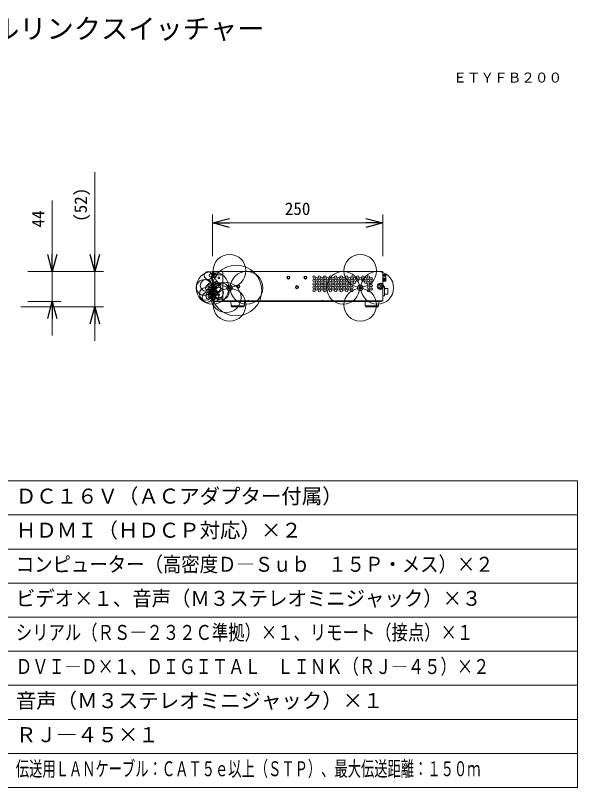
# Model space of a CAD drawing. Units: millimetres, scale not verified. Extents: x -62 to 62, y -56 to 57.
# Drawn here: x -20.1 to 62.5, y -56.5 to 56.8 of the extents above; entities that cross this region are included whole.
import ezdxf
from ezdxf.enums import TextEntityAlignment as Align

# ---------------------------------------------------------------- set-up
doc = ezdxf.new("R2010")
doc.units = ezdxf.units.MM
doc.header["$LTSCALE"] = 0.125
doc.linetypes.add('USER1', pattern=[31.75, 15.875, -3.175, 3.175, -3.175, 3.175, -3.175])
for name, color, linetype in [('0-0_0', 7, 'Continuous'), ('0-1_MOJI1', 7, 'Continuous'), ('0-3_TOUROKU', 7, 'Continuous')]:
    doc.layers.add(name, color=color, linetype=linetype)
for name, color, linetype, lineweight in [('0-2_WAKU', 1, 'Continuous', 18), ('0-4_SUNPO', 3, 'Continuous', 18), ('0-5_GAIKEI', 1, 'Continuous', 18)]:
    doc.layers.add(name, color=color, linetype=linetype, lineweight=lineweight)
doc.styles.add('ＭＳ ゴシック', font='')
doc.styles.get('ＭＳ ゴシック').set_extended_font_data('MS Gothic')

# ---------------------------------------------------------------- blocks, each defined once
blk = doc.blocks.new('_Open30')
at = {"layer": '0-0_0'}
blk.add_line((0, 0), (-1, 0), dxfattribs=at)
blk.add_lwpolyline([(-1, 0.26795), (0, 0), (-1, -0.26795)], dxfattribs=at)
blk = doc.blocks.new('D11')
at = {"layer": '0-4_SUNPO'}
for p, q in [((202.3823, 334.9906), (202.3823, 341.0914)), ((227.3823, 334.9906), (227.3823, 341.0914)), ((204.8823, 339.8414), (224.8823, 339.8414))]:
    blk.add_line(p, q, dxfattribs=at)
at = {"layer": '0-4_SUNPO', "xscale": 2.5, "yscale": 2.5, "rotation": 180}
blk.add_blockref('_Open30', (202.3823, 339.8414), dxfattribs=at)
at = {"layer": '0-4_SUNPO', "xscale": 2.5, "yscale": 2.5}
blk.add_blockref('_Open30', (227.3823, 339.8414), dxfattribs=at)
at = {"layer": '0-4_SUNPO', "color": 7, "style": 'ＭＳ ゴシック'}
blk.add_text('250', height=1.833, dxfattribs=at).set_placement((213.0073, 340.4664), align=Align.BOTTOM_LEFT)
blk = doc.blocks.new('D12')
at = {"layer": '0-4_SUNPO'}
for p, q in [((185.1027, 335.223), (185.1027, 347.3064)), ((175.2552, 332.723), (186.3527, 332.723)), ((185.1027, 327.523), (185.1027, 332.723)), ((174.2352, 327.523), (186.3527, 327.523)), ((185.1027, 325.023), (185.1027, 322.523))]:
    blk.add_line(p, q, dxfattribs=at)
at = {"layer": '0-4_SUNPO', "xscale": 2.5, "yscale": 2.5}
for p, rotation in [((185.1027, 332.723), 270), ((185.1027, 327.523), 90)]:
    blk.add_blockref('_Open30', p, dxfattribs=dict(at, rotation=rotation))
at = {"layer": '0-4_SUNPO', "color": 7, "style": 'ＭＳ ゴシック'}
blk.add_text('(52)', height=1.833, rotation=90, dxfattribs=at).set_placement((184.4777, 340.0147), align=Align.BOTTOM_LEFT)
blk = doc.blocks.new('D13')
at = {"layer": '0-4_SUNPO'}
for p, q in [((178.8527, 335.223), (178.8527, 343.1397)), ((175.2552, 332.723), (180.1027, 332.723)), ((178.8527, 328.323), (178.8527, 332.723)), ((175.2552, 328.323), (180.1027, 328.323)), ((178.8527, 325.823), (178.8527, 323.323))]:
    blk.add_line(p, q, dxfattribs=at)
at = {"layer": '0-4_SUNPO', "xscale": 2.5, "yscale": 2.5}
for p, rotation in [((178.8527, 332.723), 270), ((178.8527, 328.323), 90)]:
    blk.add_blockref('_Open30', p, dxfattribs=dict(at, rotation=rotation))
at = {"layer": '0-4_SUNPO', "color": 7, "style": 'ＭＳ ゴシック'}
blk.add_text('44', height=1.833, rotation=90, dxfattribs=at).set_placement((178.2277, 339.1814), align=Align.BOTTOM_LEFT)

msp = doc.modelspace()

# ---------------------------------------------------------------- linework, layer by layer
at = {"layer": '0-2_WAKU', "color": 4}
for p, q in [((-62.5, -11.5), (62.5, -11.5)), ((62.5, -56.5), (62.5, -11.5)), ((-62.5, -56.5), (62.5, -56.5))]:
    msp.add_line(p, q, dxfattribs=at)
at = {"layer": '0-2_WAKU'}
for p, q in [((62.5, -16.5), (-62.5, -16.5)), ((62.5, -21.5), (-62.5, -21.5)), ((62.5, -26.5), (-62.5, -26.5)), ((-62.5, -31.5), (62.5, -31.5)), ((-62.5, -36.5), (62.5, -36.5)), ((-62.5, -41.5), (62.5, -41.5)), ((-62.5, -46.5), (62.5, -46.5)), ((-62.5, -51.5), (62.5, -51.5))]:
    msp.add_line(p, q, dxfattribs=at)
at = {"layer": '0-5_GAIKEI'}
for p, q in [((8.7823, 18.6228), (8.8223, 18.6635)), ((8.7823, 18.6228), (8.7823, 17.9283)), ((8.8223, 18.5685), (8.7823, 18.5178)), ((8.8223, 18.6635), (8.8821, 18.6666)), ((8.8823, 18.6377), (8.8223, 18.636)), ((8.8223, 18.636), (8.8223, 17.8776)), ((8.8823, 18.5716), (8.8223, 18.5685)), ((8.8823, 19.123), (8.9623, 19.123)), ((8.9823, 19.143), (8.9623, 19.143)), ((8.9623, 19.123), (8.9623, 19.143)), ((9.3764, 18.7089), (8.9623, 19.123)), ((8.9823, 19.223), (8.9823, 19.143)), ((10.3823, 18.7089), (9.3764, 18.7089)), ((10.3823, 19.223), (10.3823, 14.823)), ((33.7823, 19.103), (33.7823, 19.203)), ((33.7823, 19.143), (33.8823, 19.143)), ((33.7823, 19.103), (33.8823, 19.103)), ((33.8223, 19.103), (33.8223, 19.143)), ((33.8823, 18.783), (34.3223, 18.783)), ((33.8823, 18.6652), (34.3623, 18.6652)), ((33.8823, 18.5266), (34.3623, 18.5266)), ((33.8823, 18.2495), (34.3623, 18.2495)), ((34.3223, 18.6652), (34.3223, 18.783)), ((8.7823, 17.9183), (8.7823, 17.9283)), ((8.7823, 17.9283), (8.8223, 17.8776)), ((8.7823, 17.9183), (8.8045, 17.9001)), ((8.7823, 17.3928), (8.8223, 17.4335)), ((8.8196, 17.4215), (8.7823, 17.3691)), ((8.7823, 16.6533), (8.7823, 17.3928)), ((8.8823, 17.4254), (8.8211, 17.4222)), ((8.8223, 17.8776), (8.8823, 17.8744)), ((8.8223, 17.4335), (8.8823, 17.4366)), ((8.8823, 17.4214), (8.8223, 17.4179)), ((8.8223, 17.4179), (8.8223, 17.2288)), ((8.8223, 17.2288), (8.8823, 17.2315)), ((8.8823, 17.1916), (8.8223, 17.1908)), ((8.8223, 17.1908), (8.8223, 16.8553)), ((11.3423, 17.003), (11.4223, 17.003)), ((11.3423, 16.913), (11.3423, 17.003)), ((11.4223, 17.003), (11.4223, 16.913)), ((30.5423, 17.003), (30.6223, 17.003)), ((30.5423, 16.913), (30.5423, 17.003)), ((30.6223, 17.003), (30.6223, 16.913)), ((34.3223, 17.993), (33.8823, 17.993)), ((33.8823, 17.763), (33.9023, 17.763)), ((33.9323, 17.2847), (33.8823, 17.289)), ((33.8823, 17.023), (33.9223, 17.023)), ((33.9023, 17.993), (33.9023, 17.763)), ((34.3523, 17.867), (33.9023, 17.867)), ((34.3393, 17.78), (33.9023, 17.78)), ((33.9222, 17.003), (34.1223, 17.003)), ((33.9223, 15.643), (33.9223, 17.023)), ((33.9323, 17.2847), (33.9323, 17.003)), ((33.9717, 17.161), (33.9701, 17.161)), ((33.9701, 17.031), (33.98, 17.031)), ((34.1223, 15.643), (34.1223, 17.003)), ((34.3223, 17.993), (34.3223, 18.1109)), ((34.3393, 17.78), (34.3393, 17.867)), ((34.3523, 17.867), (34.3523, 17.9759)), ((34.3623, 17.8979), (34.3523, 17.8979)), ((34.3623, 17.9759), (34.3623, 17.8979)), ((8.6323, 16.2302), (8.6823, 16.2811)), ((8.6323, 15.5069), (8.6323, 16.2302)), ((8.6823, 16.2811), (8.8823, 16.2915)), ((8.6823, 16.2111), (8.6823, 16.211)), ((8.6823, 16.211), (8.6823, 15.5261)), ((8.7823, 16.677), (8.8196, 16.6245)), ((8.8223, 16.6126), (8.7823, 16.6533)), ((8.7823, 16.2428), (8.8223, 16.2835)), ((8.7823, 15.4233), (8.7823, 16.2428)), ((8.7823, 16.0628), (8.8221, 16.1034)), ((8.8201, 16.624), (8.8823, 16.6207)), ((8.8223, 16.8553), (8.8823, 16.8553)), ((8.8823, 16.8145), (8.8223, 16.8173)), ((8.8223, 16.8173), (8.8223, 16.6281)), ((8.8223, 16.6281), (8.8823, 16.6247)), ((8.8823, 16.6094), (8.8223, 16.6126)), ((8.8223, 16.2835), (8.8823, 16.2866)), ((8.8223, 16.2335), (8.8223, 16.1035)), ((8.8223, 16.1035), (8.8823, 16.1066)), ((8.8823, 15.9858), (8.8223, 15.9854)), ((8.8223, 15.9854), (8.8223, 15.4101)), ((11.2023, 16.783), (11.2023, 16.863)), ((11.2023, 16.863), (11.2923, 16.863)), ((11.2923, 16.783), (11.2023, 16.783)), ((11.3423, 16.643), (11.3423, 16.733)), ((11.4223, 16.643), (11.3423, 16.643)), ((11.4223, 16.733), (11.4223, 16.643)), ((11.4723, 16.863), (11.5623, 16.863)), ((11.5623, 16.783), (11.4723, 16.783)), ((11.5623, 16.863), (11.5623, 16.783)), ((30.4023, 16.783), (30.4023, 16.863)), ((30.4023, 16.863), (30.4923, 16.863)), ((30.4923, 16.783), (30.4023, 16.783)), ((30.5423, 16.643), (30.5423, 16.733)), ((30.6223, 16.643), (30.5423, 16.643)), ((30.6223, 16.733), (30.6223, 16.643)), ((30.6723, 16.863), (30.7623, 16.863)), ((30.7623, 16.783), (30.6723, 16.783)), ((30.7623, 16.863), (30.7623, 16.783)), ((33.8923, 16.743), (33.8823, 16.743)), ((33.8823, 15.943), (33.8923, 15.943)), ((33.8923, 15.943), (33.8923, 16.743)), ((33.9223, 16.713), (33.8923, 16.743)), ((33.8923, 15.943), (33.9223, 15.973)), ((34.6223, 16.708), (34.1223, 16.708)), ((34.1223, 15.878), (34.6223, 15.878)), ((34.3393, 15.875), (34.1223, 15.875)), ((34.3393, 15.875), (34.3393, 15.878)), ((34.6223, 16.708), (34.6223, 15.878)), ((8.6823, 15.456), (8.6323, 15.5069)), ((8.6823, 15.5261), (8.6823, 15.526)), ((8.7823, 15.4508), (8.6823, 15.456)), ((8.8223, 15.3826), (8.7823, 15.4233)), ((8.8223, 15.4101), (8.8823, 15.4084)), ((8.8821, 15.3794), (8.8223, 15.3826)), ((8.9623, 14.923), (8.8823, 14.923)), ((9.3764, 15.3372), (8.9623, 14.923)), ((8.9623, 14.903), (8.9623, 14.923)), ((8.9623, 14.903), (8.9823, 14.903)), ((8.9823, 14.823), (8.9823, 14.903)), ((10.3823, 15.3372), (9.3764, 15.3372)), ((14.0473, 14.903), (10.3823, 14.903)), ((10.5823, 14.823), (10.5823, 14.903)), ((10.8823, 14.903), (10.8823, 14.823)), ((11.9823, 14.823), (11.9823, 14.903)), ((12.1823, 14.823), (12.1823, 14.903)), ((13.3823, 14.823), (13.3823, 14.903)), ((24.9473, 14.903), (14.2173, 14.903)), ((19.5323, 14.903), (19.5323, 14.823)), ((23.1323, 14.823), (23.1323, 14.903)), ((33.8823, 14.903), (25.1173, 14.903)), ((29.6823, 14.903), (29.6823, 14.823)), ((31.1823, 14.823), (31.1823, 14.903)), ((33.7023, 14.903), (33.7023, 14.823)), ((33.8523, 14.893), (33.8016, 14.893)), ((33.8523, 14.903), (33.8523, 14.893)), ((33.8823, 15.643), (34.1223, 15.643))]:
    msp.add_line(p, q, dxfattribs=at)
at = {"layer": '0-5_GAIKEI', "color": 7}
for p, q in [((8.8823, 19.143), (8.8823, 14.903)), ((8.9623, 19.223), (10.3823, 19.223)), ((10.3823, 19.203), (33.8223, 19.203)), ((33.8823, 19.143), (33.8823, 14.903)), ((33.7223, 14.823), (8.9623, 14.823))]:
    msp.add_line(p, q, dxfattribs=at)
at = {"layer": '0-5_GAIKEI', "color": 8, "linetype": 'USER1'}
for p, q in [((11.5823, 14.823), (11.6073, 14.173)), ((13.5573, 14.173), (13.5823, 14.823)), ((31.3023, 14.823), (31.3273, 14.173)), ((33.2773, 14.173), (33.3023, 14.823)), ((13.5573, 14.173), (11.6073, 14.173)), ((11.6823, 14.173), (11.6823, 14.023)), ((13.4823, 14.023), (11.6823, 14.023)), ((13.4823, 14.023), (13.4823, 14.173)), ((33.2773, 14.173), (31.3273, 14.173)), ((31.4023, 14.173), (31.4023, 14.023)), ((33.2023, 14.023), (31.4023, 14.023)), ((33.2023, 14.023), (33.2023, 14.173))]:
    msp.add_line(p, q, dxfattribs=at)
at = {"layer": '0-5_GAIKEI'}
for points in [[(8.9823, 19.143), (9.3881, 18.7372), (10.3823, 18.7372)], [(34.3623, 18.6652), (34.3623, 18.1109), (33.8823, 18.1109)], [(34.3623, 18.1109), (34.3623, 17.9759), (33.9023, 17.9759)], [(8.9823, 14.903), (9.3881, 15.3089), (10.3823, 15.3089)]]:
    msp.add_lwpolyline(points, dxfattribs=at)
for centre, radius in [((11.3823, 19.3251), 2.4017), ((30.5823, 19.3251), 2.4017), ((12.3906, 16.4239), 3.7141), ((8.8802, 16.823), 2.4017), ((8.2411, 18.6272), 0.5812), ((8.6013, 18.6349), 0.221), ((9.1622, 18.6574), 0.3404), ((9.0028, 18.6559), 0.1809), ((8.9008, 18.6568), 0.0789), ((8.859, 18.6588), 0.0371), ((8.8388, 18.6605), 0.0168), ((8.8254, 18.6626), 0.00328), ((9.8323, 18.273), 0.1375), ((13.8844, 16.823), 2.4017), ((20.0323, 18.323), 0.225), ((20.0323, 18.323), 0.1375), ((22.5323, 18.323), 0.225), ((22.5323, 18.323), 0.1375), ((23.7823, 18.403), 0.175), ((24.1823, 18.153), 0.175), ((24.5823, 18.403), 0.175), ((24.9823, 18.153), 0.175), ((25.3823, 18.403), 0.175), ((25.7823, 18.153), 0.175), ((28.0802, 16.823), 2.4017), ((26.1823, 18.403), 0.175), ((26.5823, 18.153), 0.175), ((26.9823, 18.403), 0.175), ((27.3823, 18.153), 0.175), ((27.7823, 18.403), 0.175), ((28.1823, 18.153), 0.175), ((28.5823, 18.403), 0.175), ((28.9823, 18.153), 0.175), ((29.3823, 18.403), 0.175), ((29.7823, 18.153), 0.175), ((30.1823, 18.403), 0.175), ((30.5823, 18.153), 0.175), ((33.0844, 16.823), 2.4017), ((30.9823, 18.403), 0.175), ((31.3823, 18.153), 0.175), ((31.7823, 18.403), 0.175), ((32.1823, 18.153), 0.175), ((7.6729, 16.875), 1.1496), ((7.956, 17.1776), 0.8664), ((8.3423, 16.796), 0.4805), ((8.5018, 17.1889), 0.3205), ((8.5785, 16.8565), 0.2437), ((10.8843, 15.3898), 2.2058), ((8.7538, 17.2304), 0.0684), ((8.8074, 17.418), 0.0149), ((8.8109, 17.4183), 0.0113), ((8.8147, 17.4188), 0.00751), ((8.8171, 17.4194), 0.00501), ((8.8187, 17.42), 0.0033), ((8.8197, 17.4206), 0.00219), ((8.8203, 17.421), 0.00142), ((8.8208, 17.4212), 0.0012), ((8.8206, 17.4214), 0.00095), ((10.0806, 16.318), 1.2608), ((8.8207, 17.4215), 0.00083), ((8.8207, 17.4216), 0.00072), ((8.9351, 17.4196), 0.1142), ((8.9009, 17.4209), 0.08), ((8.8736, 17.4229), 0.0525), ((8.8541, 17.4255), 0.0329), ((8.8396, 17.4282), 0.0182), ((8.8318, 17.4301), 0.0102), ((9.326, 17.2157), 0.5042), ((9.4611, 16.8277), 0.6393), ((9.1534, 16.8321), 0.3316), ((8.9917, 16.8297), 0.1699), ((9.1882, 17.2142), 0.3663), ((9.0212, 17.2154), 0.1993), ((8.8235, 17.4329), 0.00138), ((11.3823, 16.823), 0.4), ((12.6823, 17.023), 0.225), ((12.6823, 17.023), 0.1375), ((21.2823, 16.923), 0.225), ((21.2823, 16.923), 0.1375), ((23.7823, 17.903), 0.175), ((23.7823, 17.403), 0.175), ((23.7823, 16.903), 0.175), ((24.1823, 17.653), 0.175), ((24.1823, 17.153), 0.175), ((24.5823, 17.903), 0.175), ((24.5823, 17.403), 0.175), ((24.5823, 16.903), 0.175), ((24.9823, 17.653), 0.175), ((24.9823, 17.153), 0.175), ((25.3823, 17.903), 0.175), ((25.3823, 17.403), 0.175), ((25.3823, 16.903), 0.175), ((25.7823, 17.653), 0.175), ((25.7823, 17.153), 0.175), ((26.1823, 17.903), 0.175), ((26.1823, 17.403), 0.175), ((26.1823, 16.903), 0.175), ((26.5823, 17.653), 0.175), ((26.5823, 17.153), 0.175), ((26.9823, 17.903), 0.175), ((26.9823, 17.403), 0.175), ((26.9823, 16.903), 0.175), ((27.3823, 17.653), 0.175), ((27.3823, 17.153), 0.175), ((27.7823, 17.903), 0.175), ((27.7823, 17.403), 0.175), ((27.7823, 16.903), 0.175), ((28.1823, 17.653), 0.175), ((28.1823, 17.153), 0.175), ((28.5823, 17.903), 0.175), ((28.5823, 17.403), 0.175), ((28.5823, 16.903), 0.175), ((28.9823, 17.653), 0.175), ((28.9823, 17.153), 0.175), ((29.3823, 17.903), 0.175), ((29.3823, 17.403), 0.175), ((29.3823, 16.903), 0.175), ((29.7823, 17.653), 0.175), ((30.1823, 17.903), 0.175), ((30.5823, 16.823), 0.4), ((30.9823, 17.903), 0.175), ((31.3823, 17.653), 0.175), ((31.7823, 17.903), 0.175), ((31.7823, 17.403), 0.175), ((31.7823, 16.903), 0.175), ((32.1823, 17.653), 0.175), ((32.1823, 17.153), 0.175), ((33.5255, 17.0353), 0.4608), ((33.6412, 17.0473), 0.3444), ((33.7597, 17.0539), 0.2258), ((33.8559, 17.054), 0.1296), ((33.9019, 17.0514), 0.0835), ((33.9325, 17.048), 0.0527), ((33.9541, 17.0441), 0.0308), ((33.9675, 17.0405), 0.0169), ((33.9755, 17.0371), 0.00825), ((33.9787, 17.0349), 0.00433), ((33.98, 17.0333), 0.00226), ((7.8882, 15.9331), 0.9359), ((8.088, 15.4228), 0.7344), ((8.2929, 16.2059), 0.3895), ((8.3123, 15.5303), 0.37), ((8.4597, 16.211), 0.2226), ((8.5442, 16.229), 0.2782), ((8.5752, 15.9836), 0.247), ((8.6474, 15.9857), 0.1748), ((8.6532, 16.2327), 0.169), ((9.092, 16.2631), 0.4116), ((8.9479, 16.2602), 0.2674), ((8.8081, 16.2627), 0.1275), ((8.761, 16.266), 0.0804), ((8.7253, 16.2703), 0.0444), ((8.709, 16.2733), 0.0279), ((8.7518, 16.8157), 0.0705), ((8.7762, 16.2335), 0.0461), ((8.8076, 16.628), 0.0146), ((8.8126, 16.6276), 0.00963), ((8.8159, 16.627), 0.00621), ((8.8182, 16.6262), 0.00382), ((9.645, 16.1017), 0.829), ((8.8195, 16.6256), 0.00243), ((9.2275, 16.0698), 0.4103), ((9.0962, 16.0661), 0.279), ((8.9973, 16.0678), 0.18), ((8.9437, 16.072), 0.1263), ((8.9048, 16.077), 0.0871), ((8.882, 16.0817), 0.0637), ((8.8202, 16.6251), 0.00147), ((8.8549, 16.0896), 0.0355), ((8.8209, 16.6251), 0.00137), ((8.8206, 16.6247), 0.00096), ((8.8208, 16.6248), 0.00102), ((8.8207, 16.6245), 0.00073), ((8.8405, 16.0951), 0.0201), ((9.1319, 16.2718), 0.311), ((9.0028, 16.2685), 0.1819), ((8.9105, 16.2704), 0.0896), ((8.9081, 16.6257), 0.0871), ((8.8741, 16.2728), 0.0531), ((8.874, 16.6231), 0.0529), ((8.8514, 16.2759), 0.0302), ((8.8471, 16.6196), 0.0258), ((8.8368, 16.6173), 0.0153), ((8.8366, 16.2789), 0.015), ((9.3269, 15.3847), 0.5051), ((8.8279, 16.6147), 0.00598), ((8.8269, 16.2816), 0.00499), ((8.8235, 16.6132), 0.00141), ((11.3823, 14.321), 2.4017), ((9.8323, 15.773), 0.1375), ((11.2923, 16.913), 0.05), ((11.2923, 16.733), 0.05), ((11.4723, 16.913), 0.05), ((11.4723, 16.733), 0.05), ((23.7823, 16.403), 0.175), ((24.1823, 16.653), 0.175), ((24.5823, 16.403), 0.175), ((24.9823, 16.653), 0.175), ((25.3823, 16.403), 0.175), ((25.7823, 16.653), 0.175), ((26.1823, 16.403), 0.175), ((26.5823, 16.653), 0.175), ((26.9823, 16.403), 0.175), ((27.3823, 16.653), 0.175), ((27.7823, 16.403), 0.175), ((28.1823, 16.653), 0.175), ((30.5823, 14.321), 2.4017), ((28.5823, 16.403), 0.175), ((28.9823, 16.653), 0.175), ((29.3823, 16.403), 0.175), ((30.4923, 16.913), 0.05), ((30.4923, 16.733), 0.05), ((30.6723, 16.913), 0.05), ((30.6723, 16.733), 0.05), ((31.7823, 16.403), 0.175), ((32.1823, 16.653), 0.175), ((8.4547, 15.526), 0.2276), ((8.6133, 15.4111), 0.2089), ((9.0407, 15.4757), 0.3602), ((8.8638, 15.4762), 0.1833), ((8.7621, 15.4715), 0.0815), ((8.7182, 15.4655), 0.0372), ((8.6999, 15.4615), 0.0185), ((9.023, 15.3904), 0.2011), ((8.898, 15.3891), 0.0761), ((8.8493, 15.3867), 0.0274), ((8.8348, 15.385), 0.0128), ((8.8257, 15.3835), 0.00353)]:
    msp.add_circle(centre, radius, dxfattribs=at)
at = {"layer": '0-5_GAIKEI', "color": 7}
for centre, radius, start, end in [((8.9623, 19.143), 0.08, 90, 180), ((33.8223, 19.143), 0.06, 0, 90), ((8.9623, 14.903), 0.08, 180, 270), ((33.7223, 14.903), 0.08, 270, 0)]:
    msp.add_arc(centre, radius, start, end, dxfattribs=at)
at = {"layer": '0-5_GAIKEI'}
for centre, radius, start, end in [((33.7223, 19.063), 0.08, 30.00093, 41.40981), ((33.194, 16.981), 0.7982, 13.03202, 22.35654), ((33.194, 16.981), 0.7967, 9.39142, 13.05811), ((33.194, 16.981), 0.7777, 1.62105, 3.68629), ((8.7823, 15.873), 0.05, 90, 270), ((10.5823, 15.103), 0.2, 180, 270), ((14.1323, 14.8558), 0.0973, 29.06891, 150.93109), ((25.0323, 14.8558), 0.0973, 29.06891, 150.93109)]:
    msp.add_arc(centre, radius, start, end, dxfattribs=at)

# ---------------------------------------------------------------- block references
at = {"layer": '0-4_SUNPO'}
for name in ['D12', 'D13', 'D11']:
    msp.add_blockref(name, (-193.5, -313.5), dxfattribs=at)

# ---------------------------------------------------------------- texts
at = {"layer": '0-1_MOJI1', "style": 'ＭＳ ゴシック'}
for s, height, p in [('デジタルリンクスイッチャー', 2.933, (-35.5, 52.5)), ('ＤＣ１６Ｖ（ＡＣアダプター付属）', 2.199, (-20, -15.5)), ('ＨＤＭＩ（ＨＤＣＰ対応）×２', 2.199, (-20, -20.5)), ('音声（Ｍ３ステレオミニジャック）×１', 2.199, (-20, -45.5)), ('ＲＪ―４５×１', 2.199, (-20, -50.5))]:
    msp.add_text(s, height=height, dxfattribs=at).set_placement(p, align=Align.BOTTOM_LEFT)
for s, width, p in [('コンピューター（高密度Ｄ―Ｓｕｂ\u3000１５Ｐ・メス）×２', 0.9, (-20, -25.5)), ('ビデオ×１、音声（Ｍ３ステレオミニジャック）×３', 0.95, (-20, -30.5)), ('シリアル（ＲＳ―２３２Ｃ準拠）×１、リモート（接点）×１', 0.8, (-20, -35.5)), ('ＤＶＩ―Ｄ×１、ＤＩＧＩＴＡＬ\u3000ＬＩＮＫ（ＲＪ―４５）×２', 0.8, (-20, -40.5)), ('伝送用ＬＡＮケーブル：ＣＡＴ５ｅ以上（ＳＴＰ）、最大伝送距離：１５０ｍ', 0.65, (-20, -55.5))]:
    msp.add_text(s, height=2.199, dxfattribs=dict(at, width=width)).set_placement(p, align=Align.BOTTOM_LEFT)
at = {"layer": '0-3_TOUROKU', "style": 'ＭＳ ゴシック'}
msp.add_text('ＥＴＹＦＢ２００', height=1.466, dxfattribs=at).set_placement((44.2333, 46.5), align=Align.BOTTOM_LEFT)

doc.saveas('drawing.dxf')
